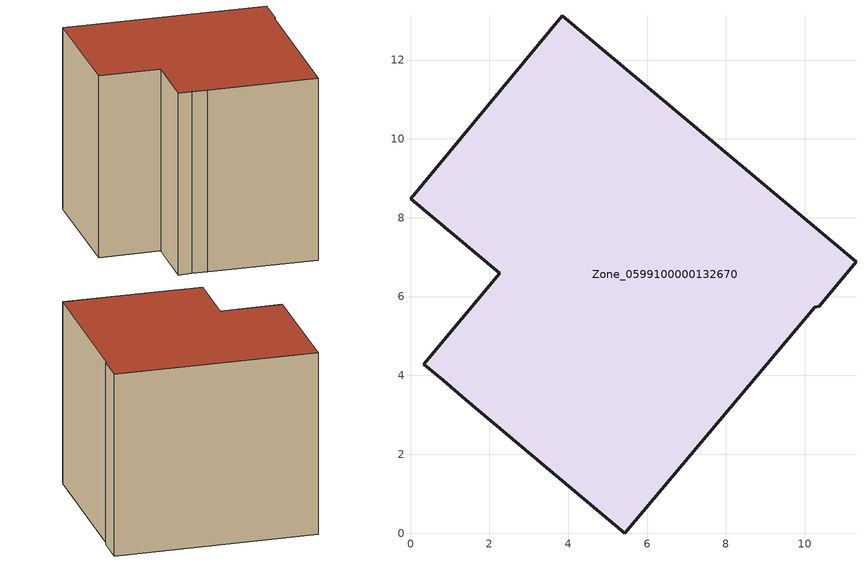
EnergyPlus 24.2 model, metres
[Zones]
Zone_0599100000132670
 floor ground (C_G): 5.44,0 1.4,3.38 0.83,3.88 0.33,4.28 2.26,6.59 0,8.48 3.85,13.12 11.3,6.88 10.37,5.76 10.25,5.73 z0
 wall outside (C_F): 0.83,3.88 1.4,3.38 5.44,0 10.25,5.73 10.37,5.76 11.3,6.88 3.85,13.12 0,8.48 2.26,6.59 0.33,4.28 0.83,3.88 z0:9.03
 roof outside (C_R): 1.4,3.38 5.44,0 10.25,5.73 10.37,5.76 11.3,6.88 3.85,13.12 0,8.48 2.26,6.59 0.33,4.28 0.83,3.88 z9.03
[BUILDING]
Pand.0599100000132670: North Axis=0; Terrain=City; Loads Convergence Tolerance Value=0.04; Temperature Convergence Tolerance Value=0.4; Solar Distribution=FullExterior; Maximum Number of Warmup Days=25; Minimum Number of Warmup Days=1
[Site:Location]
Rotterdam.The.Hague.AP_ZH_NLD Design_Conditions: Latitude=51.96; Longitude=4.45; Time Zone=1; Elevation=-4.5
[SITE:GROUNDTEMPERATURE:BUILDINGSURFACE]
18, 18, 18, 18, 18, 18, 18, 18, 18, 18, 18, 18
[MATERIAL] Thermal Absorptance=0.9; Solar Absorptance=0.7; Visible Absorptance=0.7
Name | Roughness | Thickness | Conductivity | Density | Specific Heat
G.TC.1946-1964 | MediumSmooth | 0.15 | 1 | 540 | 1210
F.TC.1946-1964 | Rough | 0.3 | 0.857143 | 1920 | 840
R.TC.1946-1964 | MediumRough | 0.2 | 0.235294 | 1500 | 1000
[CONSTRUCTION]
C_G: G.TC.1946-1964
C_F: F.TC.1946-1964
C_R: R.TC.1946-1964
[ZONE]
Zone_0599100000132670: Type=1; Multiplier=1; Ceiling Height=Autocalculate; Volume=Autocalculate; Floor Area=autocalculate; Part of Total Floor Area=Yes
[ZONEINFILTRATION:DESIGNFLOWRATE]
Infil_Zone_0599100000132670: Zone or ZoneList or Space or SpaceList=Zone_0599100000132670; Schedule=AlwaysOn; Design Flow Rate Calculation Method=Flow/Area; Flow Rate per Floor Area=0.003; Constant Term Coefficient=1; Temperature Term Coefficient=0; Velocity Term Coefficient=0; Velocity Squared Term Coefficient=0
[HVACTEMPLATE:ZONE:IDEALLOADSAIRSYSTEM]
Zone_0599100000132670: Maximum Heating Supply Air Temperature=50; Minimum Cooling Supply Air Temperature=13; Maximum Heating Supply Air Humidity Ratio=0.0156; Minimum Cooling Supply Air Humidity Ratio=0.0077; Heating Limit=NoLimit; Cooling Limit=NoLimit; Dehumidification Control Type=ConstantSensibleHeatRatio; Cooling Sensible Heat Ratio=0.7; Dehumidification Setpoint=60; Humidification Control Type=None; Humidification Setpoint=30; Outdoor Air Method=None; Outdoor Air Flow Rate per Person=0.00944; Outdoor Air Flow Rate per Zone Floor Area=0; Outdoor Air Flow Rate per Zone=0; Demand Controlled Ventilation Type=None; Outdoor Air Economizer Type=NoEconomizer; Heat Recovery Type=None; Sensible Heat Recovery Effectiveness=0.7; Latent Heat Recovery Effectiveness=0.65
[ZONECONTROL:THERMOSTAT]
ThermostatControl_Zone_0599100000132670: Zone or ZoneList=Zone_0599100000132670; Control Type Schedule=DualSetpointControlType; Control 1=Thermostat_Zone_0599100000132670; Temperature Difference Between Cutout And Setpoint=0
[THERMOSTATSETPOINT:DUALSETPOINT]
Thermostat_Zone_0599100000132670: Heating Setpoint Temperature Schedule=HeatingSetpoint_Zone_0599100000132670; Cooling Setpoint Temperature Schedule=CoolingSetpoint_Zone_0599100000132670
[SCHEDULE:COMPACT]
HeatingSetpoint_Zone_0599100000132670: Through: 12/31, For: AllDays, Until: 24:00, 21
CoolingSetpoint_Zone_0599100000132670: Through: 12/31, For: AllDays, Until: 24:00, 24
DualSetpointControlType: Through: 12/31, For: AllDays, Until: 24:00, 4
AlwaysOn: Through: 12/31, For: AllDays, Until: 24:00, 1
